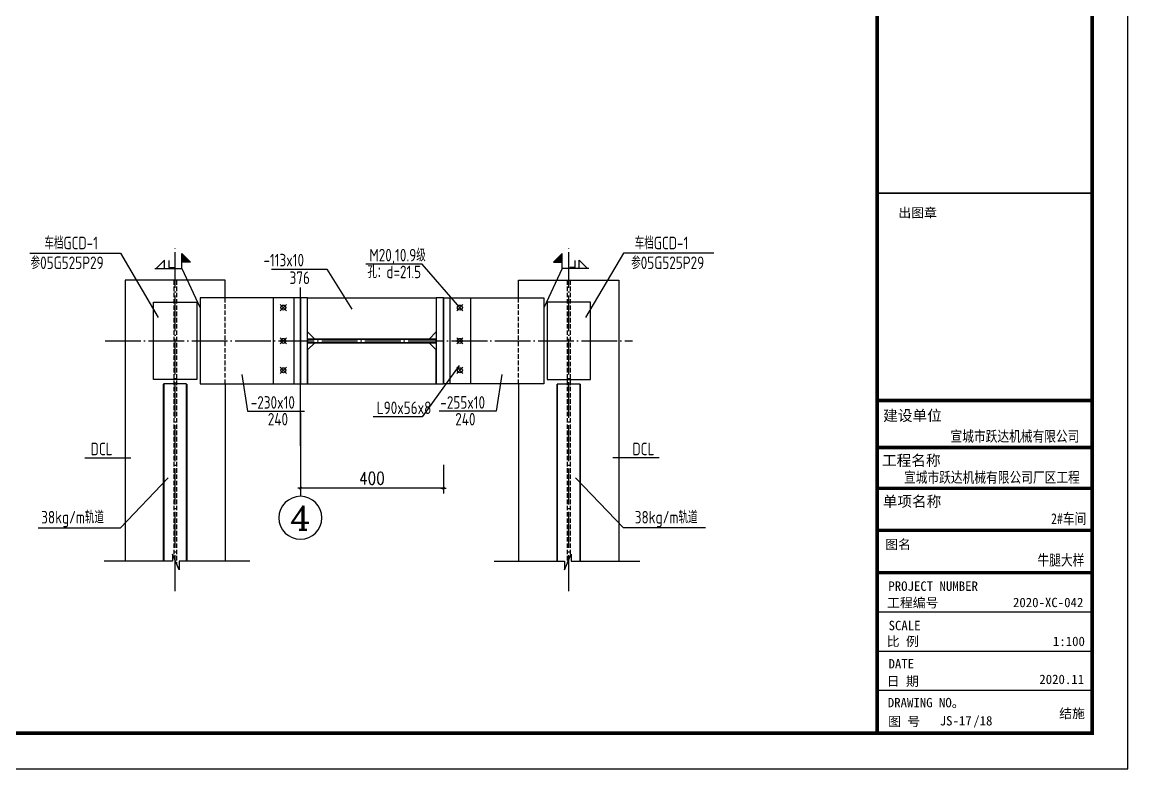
# Model space of a CAD drawing. Extents: x 69728788 to 150163257, y 20675998 to 43663798.
# Drawn here: x 75100083 to 75130986, y 20719368 to 20740226 of the extents above; entities that cross this region are included whole.
import ezdxf
from ezdxf.enums import TextEntityAlignment as Align

# ---------------------------------------------------------------- set-up
doc = ezdxf.new("R2010")
doc.units = 0
doc.header["$LTSCALE"] = 1000
doc.header["$MEASUREMENT"] = 0
doc.linetypes.add('DASH', pattern=[0.35, 0.25, -0.1])
doc.linetypes.add('DOTE', pattern=[2.42, 2, -0.2, 0.02, -0.2])
doc.layers.get('0').update_dxf_attribs({"linetype": 'CONTINUOUS'})
doc.layers.get('DEFPOINTS').update_dxf_attribs({"linetype": 'CONTINUOUS'})
for name, color, linetype in [('3T_BAR', 7, 'CONTINUOUS'), ('AD', 3, 'CONTINUOUS'), ('AXIS', 3, 'CONTINUOUS'), ('AXIS_TEXT', 7, 'CONTINUOUS'), ('DOTE', 251, 'DOTE'), ('PUB_TEXT', 7, 'CONTINUOUS'), ('PUB_TITLE', 4, 'CONTINUOUS'), ('TEXT', 7, 'CONTINUOUS'), ('图框', 253, 'CONTINUOUS')]:
    doc.layers.add(name, color=color, linetype=linetype)
doc.styles.add('-黑体', font='simhei.ttf')
doc.styles.add('COMPLEX', font='COMPLEX')
doc.styles.add('DIM_FONT', font='SIMPLEX.shx', dxfattribs={"width": 0.8})
doc.styles.add('TSSD_Rein', font='atssdeng.shx', dxfattribs={"width": 0.7, "bigfont": 'atssdchn.shx'})
doc.styles.add('宋体', font='', dxfattribs={"width": 0.8})
doc.styles.add('黑体', font='simhei.ttf', dxfattribs={"width": 0.6, "height": 4.3})
doc.styles.get('宋体').set_extended_font_data('SimSun')
doc.dimstyles.new('AXIS-BZ-JD', dxfattribs={"dimtxt": 350, "dimasz": 0.5, "dimexe": 150, "dimexo": 100, "dimgap": 100, "dimtad": 1, "dimdec": 0, "dimlfac": 0.1, "dimzin": 0, "dimdsep": 46, "dimtxsty": 'DIM_FONT', "dimblk1": '_DIMX', "dimblk2": '_DIMX', "dimsah": 1, "dimcen": 0.09, "dimclrt": 3, "dimadec": 0, "dimazin": 0, "dimtfac": 1, "dimtdec": 0, "dimtix": 1, "dimtmove": 2, "dimatfit": 3, "dimldrblk": '_DIMX', "dimfxl": 1, "dimtolj": 1, "dimtzin": 0, "dimarcsym": 0})

# ---------------------------------------------------------------- blocks, each defined once
blk = doc.blocks.new('_AXISO')
blk.add_circle((0, 0), 0.5)
at = {"layer": 'AXIS_TEXT', "style": 'COMPLEX', "width": 1.041667}
blk.add_attdef('A', text='', height=0.56, dxfattribs=at).set_placement((-0.25, -0.28), (0.25, -0.28), align=Align.FIT)
blk = doc.blocks.new('_DIMX')
blk.add_line((-150, 0), (150, 0))
at = {"const_width": 50}
blk.add_lwpolyline([(-70, -70), (70, 70)], dxfattribs=at)
blk = doc.blocks.new('*D7938')
at = {"layer": 'AXIS', "color": 0, "lineweight": -2}
for p, q in [((75107859, 20727863), (75107859, 20727060)), ((75111859, 20727863), (75111859, 20727060)), ((75111858, 20727210), (75107859, 20727210))]:
    blk.add_line(p, q, dxfattribs=at)
at = {"layer": 'DEFPOINTS', "color": 0}
for p in [(75107859, 20727963), (75111859, 20727963), (75107859, 20727210)]:
    blk.add_point(p, dxfattribs=at)
at = {"layer": 'AXIS', "color": 0, "lineweight": -2, "xscale": 0.5, "yscale": 0.5, "zscale": 0.5, "rotation": 180}
blk.add_blockref('_DIMX', (75107859, 20727210), dxfattribs=at)
at = {"layer": 'AXIS', "color": 0, "lineweight": -2, "xscale": 0.5, "yscale": 0.5, "zscale": 0.5}
blk.add_blockref('_DIMX', (75111859, 20727210), dxfattribs=at)
at = {"layer": 'AXIS', "color": 3, "insert": (75109859, 20727485), "char_height": 350, "attachment_point": 5, "style": 'DIM_FONT'}
blk.add_mtext('\\A1;400', dxfattribs=at)

msp = doc.modelspace()

# ---------------------------------------------------------------- hatches: boundary and pattern name
at = {"layer": 'PUB_TEXT'}
for points in [[(75104542.8, 20733518.9), (75104542.8, 20733761.3), (75104785.2, 20733518.9)], [(75104542.8, 20733518.9), (75104542.8, 20733761.3), (75104785.2, 20733518.9)], [(75115174.8, 20733518.9), (75115174.8, 20733761.3), (75114932.4, 20733518.9)], [(75115174.8, 20733518.9), (75115174.8, 20733761.3), (75114932.4, 20733518.9)]]:
    msp.add_hatch(color=256, dxfattribs=at).paths.add_polyline_path(points)

# ---------------------------------------------------------------- linework, layer by layer
at = {"layer": '3T_BAR'}
for p, q in [((75107103.1, 20732522.7), (75107103.1, 20730122.7)), ((75107680.7, 20732522.7), (75107680.7, 20730122.7)), ((75111858.8, 20732522.7), (75111858.8, 20730122.7)), ((75112036.9, 20732522.7), (75112036.9, 20730122.7)), ((75112614.6, 20732522.7), (75112614.6, 20730122.7))]:
    msp.add_line(p, q, dxfattribs=at)
at = {"layer": 'AD'}
for points in [[(75106443.7, 20725172.8), (75104474.1, 20725172.8), (75104474.1, 20724927.6), (75104288.7, 20725364.7), (75104288.7, 20725172.8), (75102371.6, 20725172.8)], [(75106443.7, 20725172.8), (75104474.1, 20725172.8), (75104474.1, 20724927.6), (75104288.7, 20725364.7), (75104288.7, 20725172.8), (75102371.6, 20725172.8)], [(75113274, 20725172.8), (75115243.6, 20725172.8), (75115243.6, 20724927.6), (75115428.9, 20725364.7), (75115428.9, 20725172.8), (75117346, 20725172.8)], [(75113274, 20725172.8), (75115243.6, 20725172.8), (75115243.6, 20724927.6), (75115428.9, 20725364.7), (75115428.9, 20725172.8), (75117346, 20725172.8)]]:
    msp.add_lwpolyline(points, dxfattribs=at)
at = {"layer": 'AXIS'}
for p, q in [((75102958.8, 20733015.6), (75102958.8, 20725172.8)), ((75105758.8, 20733015.6), (75102958.8, 20733015.6)), ((75105758.8, 20732522.7), (75105758.8, 20733015.6)), ((75113958.8, 20733015.6), (75116758.8, 20733015.6)), ((75113958.8, 20732522.7), (75113958.8, 20733015.6)), ((75116758.8, 20733015.6), (75116758.8, 20725172.8)), ((75107296.6, 20732338.3), (75107470.2, 20732164.7)), ((75107296.6, 20732164.7), (75107470.2, 20732338.3)), ((75112230.5, 20732338.3), (75112404.1, 20732164.7)), ((75112230.5, 20732164.7), (75112404.1, 20732338.3)), ((75107296.6, 20731409.5), (75107470.2, 20731235.9)), ((75107296.6, 20731235.9), (75107470.2, 20731409.5)), ((75112230.5, 20731409.5), (75112404.1, 20731235.9)), ((75112230.5, 20731235.9), (75112404.1, 20731409.5)), ((75107296.6, 20730587.9), (75107470.2, 20730414.3)), ((75107296.6, 20730414.3), (75107470.2, 20730587.9)), ((75112230.5, 20730587.9), (75112404.1, 20730414.3)), ((75112230.5, 20730414.3), (75112404.1, 20730587.9)), ((75104679.7, 20730122.7), (75104037.9, 20730122.7)), ((75105758.8, 20730122.7), (75105758.8, 20725172.8)), ((75113958.8, 20730122.7), (75113958.8, 20725172.8)), ((75115037.9, 20730122.7), (75115679.7, 20730122.7)), ((75107858.8, 20729312.2), (75107858.8, 20726980.9))]:
    msp.add_line(p, q, dxfattribs=at)
at = {"layer": 'AXIS', "color": 1, "linetype": 'DASH', "ltscale": 0.5}
for p, q in [((75104318.8, 20733015.6), (75104318.8, 20725293.7)), ((75104398.8, 20733015.6), (75104398.8, 20725105)), ((75115318.8, 20733015.6), (75115318.8, 20725105)), ((75115398.8, 20733015.6), (75115398.8, 20725293.7)), ((75105758.8, 20730122.7), (75105758.8, 20732522.7)), ((75113958.8, 20730122.7), (75113958.8, 20732522.7))]:
    msp.add_line(p, q, dxfattribs=at)
at = {"layer": 'AXIS'}
for points in [[(75107858.8, 20732522.7), (75105058.8, 20732522.7), (75105058.8, 20730122.7), (75107858.8, 20730122.7)], [(75107858.8, 20732522.7), (75105058.8, 20732522.7), (75105058.8, 20730122.7), (75107858.8, 20730122.7)], [(75108058.8, 20732522.7), (75107858.8, 20732522.7), (75107858.8, 20730122.7), (75108058.8, 20730122.7)], [(75108058.8, 20732522.7), (75107858.8, 20732522.7), (75107858.8, 20730122.7), (75108058.8, 20730122.7)], [(75108058.8, 20732522.7), (75111658.8, 20732522.7), (75111658.8, 20731572.7), (75111458.8, 20731372.7), (75108258.8, 20731372.7), (75108058.8, 20731572.7)], [(75108058.8, 20732522.7), (75111658.8, 20732522.7), (75111658.8, 20731572.7), (75111458.8, 20731372.7), (75108258.8, 20731372.7), (75108058.8, 20731572.7)], [(75111858.8, 20732522.7), (75111658.8, 20732522.7), (75111658.8, 20730122.7), (75111858.8, 20730122.7)], [(75111858.8, 20732522.7), (75111658.8, 20732522.7), (75111658.8, 20730122.7), (75111858.8, 20730122.7)], [(75111858.8, 20732522.7), (75114658.8, 20732522.7), (75114658.8, 20730122.7), (75111858.8, 20730122.7)], [(75111858.8, 20732522.7), (75114658.8, 20732522.7), (75114658.8, 20730122.7), (75111858.8, 20730122.7)], [(75104963.1, 20730243.3), (75103754.5, 20730243.3), (75103754.5, 20732402.2), (75104963.1, 20732402.2)], [(75104963.1, 20730243.3), (75103754.5, 20730243.3), (75103754.5, 20732402.2), (75104963.1, 20732402.2)], [(75114754.5, 20730243.3), (75115963.1, 20730243.3), (75115963.1, 20732402.2), (75114754.5, 20732402.2)], [(75114754.5, 20730243.3), (75115963.1, 20730243.3), (75115963.1, 20732402.2), (75114754.5, 20732402.2)], [(75108058.8, 20731372.7), (75111658.8, 20731372.7), (75111658.8, 20731272.7), (75108058.8, 20731272.7)], [(75108058.8, 20731272.7), (75111658.8, 20731272.7), (75111658.8, 20731372.7), (75108058.8, 20731372.7)], [(75108058.8, 20731272.7), (75111658.8, 20731272.7), (75111658.8, 20731372.7), (75108058.8, 20731372.7)], [(75108058.8, 20731372.7), (75111658.8, 20731372.7), (75111658.8, 20731272.7), (75108058.8, 20731272.7)], [(75108058.8, 20730122.7), (75111658.8, 20730122.7), (75111658.8, 20731072.7), (75111458.8, 20731272.7), (75108258.8, 20731272.7), (75108058.8, 20731072.7)], [(75108058.8, 20730122.7), (75111658.8, 20730122.7), (75111658.8, 20731072.7), (75111458.8, 20731272.7), (75108258.8, 20731272.7), (75108058.8, 20731072.7)]]:
    msp.add_lwpolyline(points, close=True, dxfattribs=at)
at = {"layer": 'AXIS', "const_width": 50}
for points in [[(75104037.9, 20725172.8), (75104037.9, 20730122.7)], [(75104037.9, 20725172.8), (75104037.9, 20730122.7)], [(75104679.7, 20725172.8), (75104679.7, 20730122.7)], [(75104679.7, 20725172.8), (75104679.7, 20730122.7)], [(75115037.9, 20725172.8), (75115037.9, 20730122.7)], [(75115037.9, 20725172.8), (75115037.9, 20730122.7)], [(75115679.7, 20725172.8), (75115679.7, 20730122.7)], [(75115679.7, 20725172.8), (75115679.7, 20730122.7)]]:
    msp.add_lwpolyline(points, dxfattribs=at)
at = {"layer": 'AXIS'}
for centre in [(75107383.4, 20732251.5), (75112317.3, 20732251.5), (75107383.4, 20731322.7), (75112317.3, 20731322.7), (75107383.4, 20730501.1), (75112317.3, 20730501.1)]:
    msp.add_circle(centre, 70, dxfattribs=at)
at = {"layer": 'DOTE', "ltscale": 0.5}
for p, q in [((75104358.8, 20724334.1), (75104358.8, 20733936.2)), ((75115358.8, 20724334.1), (75115358.8, 20733936.2)), ((75102404.3, 20731322.7), (75117140.8, 20731322.7))]:
    msp.add_line(p, q, dxfattribs=at)
at = {"layer": 'DOTE'}
msp.add_line((75107858.8, 20728391.5), (75107858.8, 20733185.2), dxfattribs=at)
at = {"layer": 'PUB_TEXT'}
for p, q in [((75100300.6, 20733775.7), (75102829.1, 20733775.7)), ((75102829.1, 20733775.7), (75103888.4, 20731975.8)), ((75116888.5, 20733775.7), (75115829.2, 20731975.8)), ((75119417.1, 20733775.7), (75116888.5, 20733775.7)), ((75101834.6, 20728052.5), (75103123.4, 20728052.5)), ((75117883, 20728052.5), (75116594.2, 20728052.5)), ((75102829.1, 20726096.6), (75104167.6, 20727499)), ((75116888.5, 20726096.6), (75115550, 20727499)), ((75100535.1, 20726096.6), (75102829.1, 20726096.6)), ((75119182.5, 20726096.6), (75116888.5, 20726096.6))]:
    msp.add_line(p, q, dxfattribs=at)
for points in [[(75104542.8, 20733341.3), (75104542.8, 20733761.3), (75104785.2, 20733518.9), (75104542.8, 20733518.9)], [(75104542.8, 20733341.3), (75104542.8, 20733761.3), (75104785.2, 20733518.9), (75104542.8, 20733518.9)], [(75115174.8, 20733341.3), (75115174.8, 20733761.3), (75114932.4, 20733518.9), (75115174.8, 20733518.9)], [(75115174.8, 20733341.3), (75115174.8, 20733761.3), (75114932.4, 20733518.9), (75115174.8, 20733518.9)], [(75104065.6, 20733341.3), (75104065.6, 20733573.9), (75103832.9, 20733341.3)], [(75104065.6, 20733341.3), (75104065.6, 20733573.9), (75103832.9, 20733341.3)], [(75104187.3, 20733566.2), (75104187.3, 20733371.1), (75104329, 20733371.1)], [(75104187.3, 20733566.2), (75104187.3, 20733371.1), (75104329, 20733371.1)], [(75112317.3, 20732251.5), (75111263.8, 20733469.5), (75109686.6, 20733469.5)], [(75112317.3, 20732251.5), (75111263.8, 20733469.5), (75109686.6, 20733469.5)], [(75115530.3, 20733566.2), (75115530.3, 20733371.1), (75115388.6, 20733371.1)], [(75115530.3, 20733566.2), (75115530.3, 20733371.1), (75115388.6, 20733371.1)], [(75115652, 20733341.3), (75115652, 20733573.9), (75115884.7, 20733341.3)], [(75115652, 20733341.3), (75115652, 20733573.9), (75115884.7, 20733341.3)], [(75103792.8, 20733341.3), (75104542.8, 20733341.3), (75105058.8, 20732247.6)], [(75103792.8, 20733341.3), (75104542.8, 20733341.3), (75105058.8, 20732247.6)], [(75107051.2, 20733327.9), (75108596.4, 20733327.9), (75109301.9, 20732208.1)], [(75107051.2, 20733327.9), (75108596.4, 20733327.9), (75109301.9, 20732208.1)], [(75115924.8, 20733341.3), (75115174.8, 20733341.3), (75114658.8, 20732247.6)], [(75115924.8, 20733341.3), (75115174.8, 20733341.3), (75114658.8, 20732247.6)], [(75112294.9, 20730630.9), (75111263.8, 20729205.2), (75109892.3, 20729205.2)], [(75112294.9, 20730630.9), (75111263.8, 20729205.2), (75109892.3, 20729205.2)], [(75106227.6, 20730382.8), (75106385.1, 20729355.1), (75107977.5, 20729355.1)], [(75106227.6, 20730382.8), (75106385.1, 20729355.1), (75107977.5, 20729355.1)], [(75113490.1, 20730382.8), (75113332.5, 20729355.1), (75111740.1, 20729355.1)], [(75113490.1, 20730382.8), (75113332.5, 20729355.1), (75111740.1, 20729355.1)]]:
    msp.add_lwpolyline(points, dxfattribs=at)
at = {"layer": 'PUB_TITLE'}
msp.add_lwpolyline([(75041786, 20719368.4), (75130986, 20719368.4), (75130986, 20761368.4), (75041786, 20761368.4)], close=True, dxfattribs=at)
at = {"layer": 'PUB_TITLE', "const_width": 100}
msp.add_lwpolyline([(75044286, 20720368.4), (75129986, 20720368.4), (75129986, 20760368.4), (75044286, 20760368.4)], close=True, dxfattribs=at)
at = {"layer": '图框', "color": 4}
for points, const_width in [([(75123976.7, 20760368.4), (75123976.7, 20720368.4)], 98.6), ([(75123976.7, 20760368.4), (75123976.7, 20720368.4)], 98.6), ([(75123976.7, 20729659.7), (75129964.1, 20729659.7)], 99.6), ([(75123976.7, 20728342.7), (75129966, 20728342.7)], 99.6), ([(75123976.7, 20727203.3), (75129986, 20727203.3)], 99.6), ([(75123976.7, 20726032.6), (75129986, 20726032.6)], 99.6), ([(75123976.7, 20724848), (75129986, 20724848)], 99.6), ([(75123976.7, 20723749.2), (75129986, 20723749.2)], 40.3), ([(75123976.7, 20722652.2), (75129986, 20722652.2)], 40.3), ([(75123976.7, 20721563.6), (75129986, 20721563.6)], 40.3)]:
    msp.add_lwpolyline(points, dxfattribs=dict(at, const_width=const_width))
at = {"layer": '图框', "color": 0, "const_width": 50}
msp.add_lwpolyline([(75123976.7, 20735450.8), (75129986, 20735450.8)], dxfattribs=at)

# ---------------------------------------------------------------- block references
at = {"layer": 'AXIS', "extrusion": (0, 0, -1)}
ref = msp.add_blockref('_AXISO', (-75107858.8, 20726380.9), dxfattribs=dict(at, xscale=1200, yscale=1200, zscale=-1200))
ref.add_attrib('A', '4', dxfattribs={"layer": 'AXIS_TEXT', "height": 672, "style": 'COMPLEX', "width": 1.171875}).set_placement((75107558.8, 20726044.9), (75108158.8, 20726044.9), align=Align.FIT)

# ---------------------------------------------------------------- texts
at = {"insert": (75126112.8, 20728511.3), "char_height": 1.667, "width": 29.39, "attachment_point": 1}
msp.add_mtext('宣城嘉怡纸箱包装有限公司', dxfattribs=at)
at = {"layer": 'PUB_TEXT', "style": 'TSSD_Rein', "width": 0.8}
for s, p in [('车档GCD-1', (75100705.9, 20733882.5)), ('车档GCD-1', (75117204.5, 20733882.5)), ('-113x10', (75106827, 20733404.4)), ('M20,10.9级', (75109788.9, 20733543.5)), ('参05G525P29', (75100319.8, 20733329.7)), ('孔：d=21.5', (75109733.1, 20733074.3)), ('参05G525P29', (75117104.7, 20733329.7)), ('376', (75107557.3, 20732911)), ('-230x10', (75106472.6, 20729429.2)), ('-255x10', (75111769.6, 20729429.2)), ('L90x56x8', (75109994.6, 20729279.3)), ('240', (75106948.6, 20728959.9)), ('240', (75112187.5, 20728959.9)), ('DCL', (75101996.7, 20728129.3)), ('DCL', (75117139.4, 20728129.3)), ('38kg/m轨道', (75100616, 20726222)), ('38kg/m轨道', (75117204.5, 20726222))]:
    msp.add_text(s, height=350, dxfattribs=at).set_placement(p)
at = {"layer": 'TEXT', "color": 3, "style": '-黑体', "width": 0.8}
for s, p in [('宣城市跃达机械有限公司', (75126028.4, 20728509.1)), ('宣城市跃达机械有限公司厂区工程', (75124729.1, 20727361.9)), ('2#车间', (75128840.2, 20726206.2)), ('牛腿大样', (75128459.4, 20725050.1))]:
    msp.add_text(s, height=300.15, dxfattribs=at).set_placement(p)
at = {"layer": '图框', "color": 4}
for s, height, style, p in [('出图章', 262.94, '黑体', (75124571.9, 20734770.3)), ('建设单位', 300, '黑体', (75124148.4, 20729087)), ('工程名称', 300, '黑体', (75124115.2, 20727835.4)), ('单项名称', 300, '黑体', (75124135.2, 20726689.6)), ('图名', 262.94, '黑体', (75124204.4, 20725507.5)), ('工程编号', 262.94, '黑体', (75124255.9, 20723876.2)), ('2020-XC-042', 262.944, '宋体', (75127774.2, 20723885.3)), ('SCALE', 262.94, '黑体', (75124297.8, 20723240.7)), ('比 例', 262.94, '黑体', (75124247, 20722797.7)), ('1:100', 262.94, '宋体', (75128890.7, 20722798.8)), ('DATE', 262.94, '黑体', (75124296.4, 20722172.1)), ('日 期', 262.94, '黑体', (75124247, 20721684.9)), ('2020.11', 262.94, '宋体', (75128510.1, 20721737.3)), ('DRAWING NO。', 262.944, '黑体', (75124275.6, 20721087.4)), ('图 号', 262.94, '黑体', (75124284.4, 20720562.3))]:
    msp.add_text(s, height=height, dxfattribs=dict(at, style=style)).set_placement(p)
at = {"layer": '图框', "color": 0, "style": '黑体'}
msp.add_text('PROJECT NUMBER', height=262.944, dxfattribs=at).set_placement((75124291.3, 20724341))
at = {"layer": '图框', "color": 3, "style": '宋体'}
for s, p in [('结施', (75129067.9, 20720784.8)), ('JS-17', (75125726.6, 20720580.7)), ('/18', (75126664.3, 20720580.7))]:
    msp.add_text(s, height=262.94, dxfattribs=at).set_placement(p)

# ---------------------------------------------------------------- dimensions: what is measured, and where the dimension line sits
at = {"layer": 'AXIS'}
dim = msp.add_linear_dim(base=(75107858.8, 20727209.6), p1=(75111858.8, 20727963.5), p2=(75107858.8, 20727963.5), angle=180, dimstyle='AXIS-BZ-JD', dxfattribs=at)
dim.commit()
dim.dimension.update_dxf_attribs({"geometry": '*D7938', "text_midpoint": (75109858.8, 20727484.6)})

doc.saveas('drawing.dxf')
